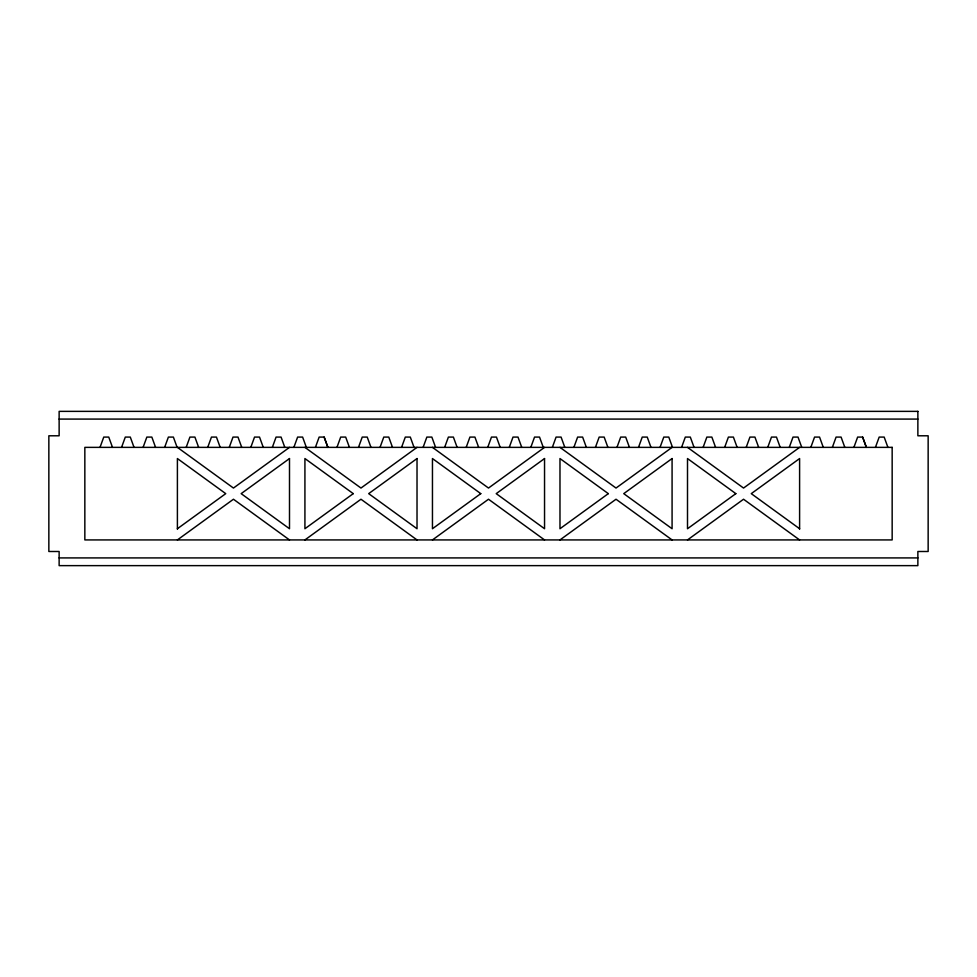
<?xml version="1.0" encoding="UTF-8"?>
<svg xmlns="http://www.w3.org/2000/svg" width="977" height="977" viewBox="0 0 977 977"><rect width="100%" height="100%" fill="white"/><g stroke="black" fill="none" stroke-linecap="round" stroke-linejoin="round"><path stroke-width="1.47" d="M100.02 447.368L103.757 437.085L108.752 437.085L112.502 447.368M121.563 447.368L125.3 437.085L130.295 437.085L134.032 447.368M143.094 447.368L146.843 437.085L151.838 437.085L155.575 447.368M164.637 447.368L168.386 437.085L173.381 437.085L177.118 447.368M186.18 447.368L189.917 437.085L194.911 437.085L198.649 447.368M207.71 447.368L211.459 437.085L216.454 437.085L220.191 447.368M229.253 447.368L233.002 437.085L237.997 437.085L241.734 447.368M250.796 447.368L254.533 437.085L259.528 437.085L263.277 447.368M272.339 447.368L276.076 437.085L281.071 437.085L284.808 447.368M293.869 447.368L297.619 437.085L302.614 437.085L306.351 447.368M315.412 447.368L319.149 437.085L324.144 437.085L327.893 447.356L324.144 437.085M336.955 447.368L340.692 437.085L345.687 437.085L349.424 447.368M358.486 447.368L362.235 437.085L367.23 437.085L370.967 447.368M380.029 447.368L383.778 437.085L388.773 437.085L392.51 447.368M401.571 447.368L405.308 437.085L410.303 437.085L414.04 447.368M423.114 447.368L426.851 437.085L431.846 437.085L435.583 447.368M444.645 447.368L448.394 437.085L453.389 437.085L457.126 447.368M466.188 447.368L469.925 437.085L474.92 437.085L478.669 447.368M487.731 447.368L491.468 437.085L496.463 437.085L500.2 447.368M509.261 447.368L513.01 437.085L518.005 437.085L521.742 447.368M530.804 447.368L534.541 437.085L539.536 437.085L543.285 447.368M552.347 447.368L556.084 437.085L561.079 437.085L564.816 447.368M573.878 447.368L577.627 437.085L582.622 437.085L586.359 447.368M595.42 447.368L599.17 437.085L604.165 437.085L607.902 447.368M616.963 447.368L620.7 437.085L625.695 437.085L629.432 447.368M638.506 447.368L642.243 437.085L647.238 437.085L650.975 447.368M660.037 447.368L663.786 437.085L668.781 437.085L672.518 447.368M681.58 447.368L685.317 437.085L690.312 437.085L694.061 447.368M703.122 447.368L706.859 437.085L711.854 437.085L715.591 447.368M724.653 447.368L728.402 437.085L733.397 437.085L737.134 447.368M746.196 447.368L749.933 437.085L754.928 437.085L758.677 447.368M767.739 447.368L771.476 437.085L776.471 437.085L780.208 447.368M789.269 447.368L793.019 437.085L798.014 437.085L801.751 447.368M810.812 447.368L814.562 437.085L819.556 437.085L823.293 447.368M832.355 447.368L836.092 437.085L841.087 437.085L844.824 447.368M853.898 447.368L857.635 437.085L862.63 437.085L866.367 447.356L862.63 437.085M875.429 447.368L879.178 437.085L884.173 437.085L887.91 447.368M177.399 528.728L225.736 493.641L177.399 458.555L177.399 529.192M289.497 447.368L233.454 488.048L177.399 447.368M177.399 539.927L233.454 499.235L289.497 539.927M417.02 447.368L360.977 488.048L304.922 447.368M304.922 539.927L360.977 499.235L417.02 539.927M544.543 447.368L488.5 488.048L432.457 447.368M432.457 539.927L488.5 499.235L544.543 539.927M672.078 447.368L616.023 488.048L559.98 447.368M559.98 539.927L616.023 499.235L672.078 539.927M799.601 447.368L743.546 488.048L687.503 447.368M687.503 539.927L743.546 499.235L799.601 539.927M59.133 419.084L917.867 419.084M59.133 557.916L917.867 557.916M799.601 528.728L751.264 493.641L799.601 458.555L799.601 529.192M892.16 447.368L892.16 539.927L84.84 539.927L84.84 447.368L892.16 447.368M289.497 458.555L241.16 493.641L289.497 528.728L289.497 458.555M353.259 493.641L304.922 528.728L304.922 458.555L353.259 493.641M417.02 458.555L368.683 493.641L417.02 528.728L417.02 458.555M480.782 493.641L432.457 528.728L432.457 458.555L480.782 493.641M544.543 458.555L496.218 493.641L544.543 528.728L544.543 458.555M608.317 493.641L559.98 528.728L559.98 458.555L608.317 493.641M672.078 458.555L623.741 493.641L672.078 528.728L672.078 458.555M735.84 493.641L687.503 528.728L687.503 458.555L735.84 493.641M917.867 411.366L59.133 411.366L59.133 435.791L48.85 435.791L48.85 551.492L59.133 551.492L59.133 565.634L917.867 565.634L917.867 551.492L928.15 551.492L928.15 435.791L917.867 435.791L917.867 411.366"/></g></svg>
